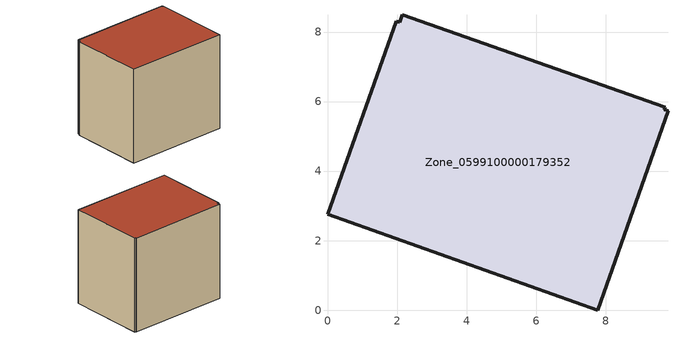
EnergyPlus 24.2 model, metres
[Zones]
Zone_0599100000179352
 floor ground (C_G): 7.77,0 0,2.76 1.97,8.31 2.08,8.28 2.15,8.49 9.71,5.84 9.69,5.77 9.79,5.73 z0.52
 wall outside (C_F): 0,2.76 7.77,0 9.79,5.73 9.69,5.77 9.71,5.84 2.15,8.49 2.08,8.28 1.97,8.31 0,2.76 z0.52:8.08
 roof outside (C_R): 2.08,8.28 1.97,8.31 0,2.76 7.77,0 9.79,5.73 9.69,5.77 9.71,5.84 2.15,8.49 z8.08
[BUILDING]
Pand.0599100000179352: North Axis=0; Terrain=City; Loads Convergence Tolerance Value=0.04; Temperature Convergence Tolerance Value=0.4; Solar Distribution=FullExterior; Maximum Number of Warmup Days=25; Minimum Number of Warmup Days=1
[Site:Location]
Rotterdam.The.Hague.AP_ZH_NLD Design_Conditions: Latitude=51.96; Longitude=4.45; Time Zone=1; Elevation=-4.5
[SITE:GROUNDTEMPERATURE:BUILDINGSURFACE]
18, 18, 18, 18, 18, 18, 18, 18, 18, 18, 18, 18
[MATERIAL] Thermal Absorptance=0.9; Solar Absorptance=0.7; Visible Absorptance=0.7
Name | Roughness | Thickness | Conductivity | Density | Specific Heat
G.TC.1965-1974 | MediumSmooth | 0.15 | 0.882353 | 540 | 1210
F.TC.1965-1974 | Rough | 0.3 | 0.697674 | 1920 | 840
R.TC.1965-1974 | MediumRough | 0.2 | 0.232558 | 1500 | 1000
[CONSTRUCTION]
C_G: G.TC.1965-1974
C_F: F.TC.1965-1974
C_R: R.TC.1965-1974
[ZONE]
Zone_0599100000179352: Type=1; Multiplier=1; Ceiling Height=Autocalculate; Volume=Autocalculate; Floor Area=autocalculate; Part of Total Floor Area=Yes
[ZONEINFILTRATION:DESIGNFLOWRATE]
Infil_Zone_0599100000179352: Zone or ZoneList or Space or SpaceList=Zone_0599100000179352; Schedule=AlwaysOn; Design Flow Rate Calculation Method=Flow/Area; Flow Rate per Floor Area=0.003; Constant Term Coefficient=1; Temperature Term Coefficient=0; Velocity Term Coefficient=0; Velocity Squared Term Coefficient=0
[HVACTEMPLATE:ZONE:IDEALLOADSAIRSYSTEM]
Zone_0599100000179352: Maximum Heating Supply Air Temperature=50; Minimum Cooling Supply Air Temperature=13; Maximum Heating Supply Air Humidity Ratio=0.0156; Minimum Cooling Supply Air Humidity Ratio=0.0077; Heating Limit=NoLimit; Cooling Limit=NoLimit; Dehumidification Control Type=ConstantSensibleHeatRatio; Cooling Sensible Heat Ratio=0.7; Dehumidification Setpoint=60; Humidification Control Type=None; Humidification Setpoint=30; Outdoor Air Method=None; Outdoor Air Flow Rate per Person=0.00944; Outdoor Air Flow Rate per Zone Floor Area=0; Outdoor Air Flow Rate per Zone=0; Demand Controlled Ventilation Type=None; Outdoor Air Economizer Type=NoEconomizer; Heat Recovery Type=None; Sensible Heat Recovery Effectiveness=0.7; Latent Heat Recovery Effectiveness=0.65
[ZONECONTROL:THERMOSTAT]
ThermostatControl_Zone_0599100000179352: Zone or ZoneList=Zone_0599100000179352; Control Type Schedule=DualSetpointControlType; Control 1=Thermostat_Zone_0599100000179352; Temperature Difference Between Cutout And Setpoint=0
[THERMOSTATSETPOINT:DUALSETPOINT]
Thermostat_Zone_0599100000179352: Heating Setpoint Temperature Schedule=HeatingSetpoint_Zone_0599100000179352; Cooling Setpoint Temperature Schedule=CoolingSetpoint_Zone_0599100000179352
[SCHEDULE:COMPACT]
HeatingSetpoint_Zone_0599100000179352: Through: 12/31, For: AllDays, Until: 24:00, 21
CoolingSetpoint_Zone_0599100000179352: Through: 12/31, For: AllDays, Until: 24:00, 24
DualSetpointControlType: Through: 12/31, For: AllDays, Until: 24:00, 4
AlwaysOn: Through: 12/31, For: AllDays, Until: 24:00, 1
